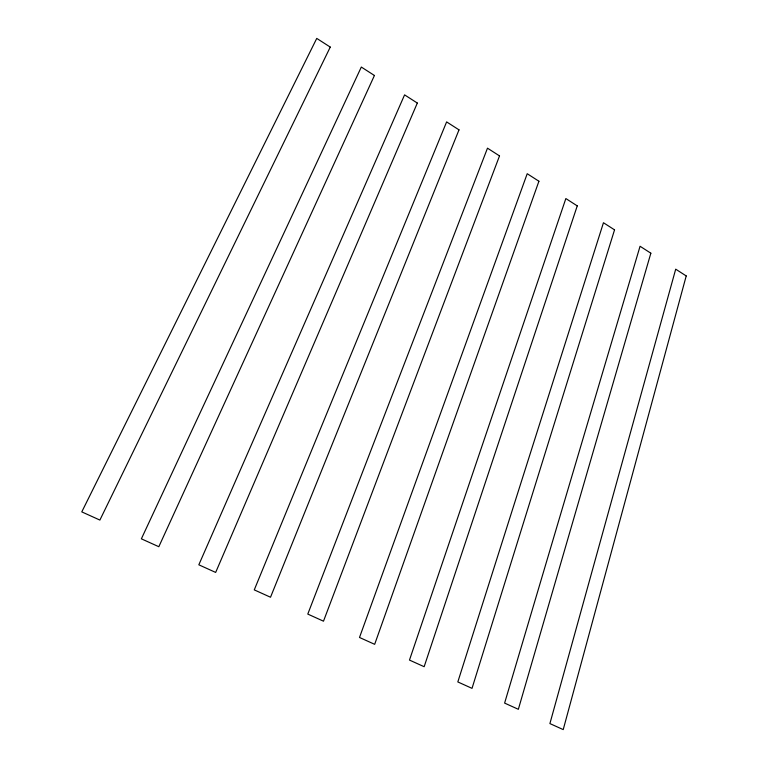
<?xml version="1.0" encoding="UTF-8"?>
<svg xmlns="http://www.w3.org/2000/svg" width="768" height="768" viewBox="0 0 768 768"><rect width="100%" height="100%" fill="white"/><g stroke="black" fill="none" stroke-linecap="round" stroke-linejoin="round"><path stroke-width="1.15" d="M686.218 275.933L563.222 729.6L549.907 723.581L675.706 269.174L686.218 275.933M650.851 253.2L518.352 709.306L504.614 703.094L640.061 246.259L650.851 253.2M614.544 229.853L472.022 688.358L457.824 681.936L603.456 222.73L614.544 229.853M577.248 205.882L424.157 666.71L409.478 660.077L565.853 198.557L577.248 205.882M538.915 181.238L374.669 644.333L359.501 637.469L527.213 173.712L538.915 181.238M499.517 155.904L323.491 621.187L307.786 614.083L487.488 148.166L499.517 155.904M459.005 129.859L270.518 597.235L254.266 589.882L446.621 121.901L459.005 129.859M417.322 103.056L215.664 572.429L198.826 564.806L404.582 94.867L417.322 103.056M374.429 75.485L158.822 546.72L141.37 538.829L361.315 67.046L374.429 75.485M330.259 47.088L99.888 520.07L81.782 511.882L316.752 38.4L330.259 47.088"/></g></svg>
